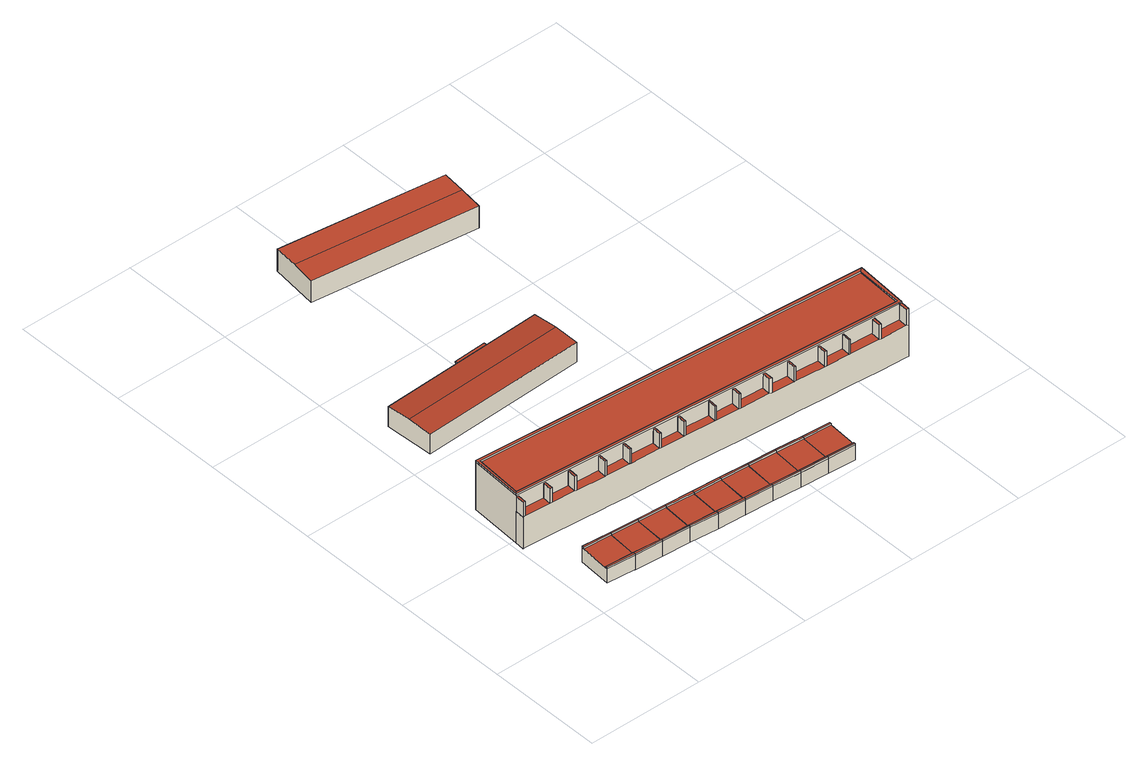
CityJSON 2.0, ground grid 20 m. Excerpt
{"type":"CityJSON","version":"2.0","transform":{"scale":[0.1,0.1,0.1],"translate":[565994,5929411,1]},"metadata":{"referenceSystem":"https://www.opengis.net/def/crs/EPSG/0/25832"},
"CityObjects":{
"building1":{"type":"Building","attributes":{"Grundfläche 2D":"28.246492","Grundhöhe NN":"2.469"},"children":["building1-1","building1-2"],"geometry":[{"type":"Solid","lod":"3","boundaries":[[[[0,1,2,3,4,5,6,7,8]],[[5,4,3,2,9,10]],[[6,5,10,11]],[[12,1,0,8,7,6,11,13]],[[2,1,12,9]],[[12,13,11,10,9]]]],"semantics":{"surfaces":[{"type":"RoofSurface"},{"type":"WallSurface"},{"type":"GroundSurface"}],"values":[[0,1,1,1,1,2]]}}]},
"building1-1":{"type":"BuildingInstallation","parents":["building1"],"geometry":[{"type":"MultiSurface","lod":"3","boundaries":[[[14,15,16,17,18]],[[15,14,4,5]],[[16,15,5,6]],[[8,18,17,16,6,7]],[[14,18,8,4]]],"semantics":{"surfaces":[{"type":"RoofSurface"},{"type":"WallSurface"}],"values":[0,1,1,1,1]}}]},
"building1-2":{"type":"BuildingInstallation","parents":["building1"],"geometry":[{"type":"MultiSurface","lod":"3","boundaries":[[[19,20,21,22]],[[22,21,2,3]],[[19,22,3,0]],[[20,19,0,1]],[[21,20,1,2]]],"semantics":{"surfaces":[{"type":"RoofSurface"},{"type":"WallSurface"}],"values":[0,1,1,1,1]}}]},
"building2":{"type":"Building","attributes":{"Grundfläche 2D":"28.469986","Grundhöhe NN":"2.440"},"children":["building2-1","building2-2"],"geometry":[{"type":"Solid","lod":"3","boundaries":[[[[23,24,25,1,0,8,7,6,26]],[[27,6,7,8,0,1,28,29]],[[26,6,27,30]],[[31,25,24,23,26,30]],[[1,25,31,28]],[[27,29,28,31,30]]]],"semantics":{"surfaces":[{"type":"RoofSurface"},{"type":"WallSurface"},{"type":"GroundSurface"}],"values":[[0,1,1,1,1,2]]}}]},
"building2-1":{"type":"BuildingInstallation","parents":["building2"],"geometry":[{"type":"MultiSurface","lod":"3","boundaries":[[[20,19,32,33]],[[19,20,1,0]],[[32,19,0,24]],[[33,32,24,25]],[[20,33,25,1]]],"semantics":{"surfaces":[{"type":"RoofSurface"},{"type":"WallSurface"}],"values":[0,1,1,1,1]}}]},
"building2-2":{"type":"BuildingInstallation","parents":["building2"],"geometry":[{"type":"MultiSurface","lod":"3","boundaries":[[[16,34,35,18,17]],[[23,35,34,26]],[[18,35,23,8]],[[6,16,17,18,8,7]],[[34,16,6,26]]],"semantics":{"surfaces":[{"type":"RoofSurface"},{"type":"WallSurface"}],"values":[0,1,1,1,1]}}]},
"building3":{"type":"Building","attributes":{"Grundfläche 2D":"28.541706","Grundhöhe NN":"2.414"},"children":["building3-1","building3-2"],"geometry":[{"type":"Solid","lod":"3","boundaries":[[[[36,37,38,25,24,23,26,39]],[[30,26,23,24,25,31]],[[39,26,30,40]],[[41,38,37,36,39,40,42]],[[25,38,41,31]],[[42,40,30,31,41]]]],"semantics":{"surfaces":[{"type":"RoofSurface"},{"type":"WallSurface"},{"type":"GroundSurface"}],"values":[[0,1,1,1,1,2]]}}]},
"building3-1":{"type":"BuildingInstallation","parents":["building3"],"geometry":[{"type":"MultiSurface","lod":"3","boundaries":[[[43,44,35,34]],[[44,43,39,36]],[[35,44,36,23]],[[34,35,23,26]],[[43,34,26,39]]],"semantics":{"surfaces":[{"type":"RoofSurface"},{"type":"WallSurface"}],"values":[0,1,1,1,1]}}]},
"building3-2":{"type":"BuildingInstallation","parents":["building3"],"geometry":[{"type":"MultiSurface","lod":"3","boundaries":[[[33,32,45,46]],[[24,32,33,25]],[[45,32,24,37]],[[46,45,37,38]],[[33,46,38,25]]],"semantics":{"surfaces":[{"type":"RoofSurface"},{"type":"WallSurface"}],"values":[0,1,1,1,1]}}]},
"building4":{"type":"Building","attributes":{"Grundfläche 2D":"28.520359","Grundhöhe NN":"2.403"},"children":["building4-1","building4-2"],"geometry":[{"type":"Solid","lod":"3","boundaries":[[[[47,48,49,38,37,36,39,50,51]],[[52,40,39,36,37,38,41]],[[50,39,40,53]],[[54,49,48,47,51,50,53,55]],[[38,49,54,41]],[[53,40,52,41,54,55]]]],"semantics":{"surfaces":[{"type":"RoofSurface"},{"type":"WallSurface"},{"type":"GroundSurface"}],"values":[[0,1,1,1,1,2]]}}]},
"building4-1":{"type":"BuildingInstallation","parents":["building4"],"geometry":[{"type":"MultiSurface","lod":"3","boundaries":[[[46,45,56,57]],[[38,37,45,46]],[[37,48,56,45]],[[48,49,57,56]],[[49,38,46,57]]],"semantics":{"surfaces":[{"type":"RoofSurface"},{"type":"WallSurface"}],"values":[0,1,1,1,1]}}]},
"building4-2":{"type":"BuildingInstallation","parents":["building4"],"geometry":[{"type":"MultiSurface","lod":"3","boundaries":[[[58,59,60,44,43]],[[47,60,59,58,50,51]],[[44,60,47,36]],[[43,44,36,39]],[[58,43,39,50]]],"semantics":{"surfaces":[{"type":"RoofSurface"},{"type":"WallSurface"}],"values":[0,1,1,1,1]}}]},
"building5":{"type":"Building","attributes":{"Grundfläche 2D":"28.628586","Grundhöhe NN":"2.417"},"children":["building5-1","building5-2"],"geometry":[{"type":"Solid","lod":"3","boundaries":[[[[61,62,63,64,49,48,47,51,50,65,66]],[[53,50,51,47,48,49,54,55]],[[65,50,53,67]],[[68,69,64,63,62,61,66,65,67,70]],[[49,64,69,54]],[[70,67,53,55,54,69,68]]]],"semantics":{"surfaces":[{"type":"RoofSurface"},{"type":"WallSurface"},{"type":"GroundSurface"}],"values":[[0,1,1,1,1,2]]}}]},
"building5-1":{"type":"BuildingInstallation","parents":["building5"],"geometry":[{"type":"MultiSurface","lod":"3","boundaries":[[[71,57,56,72,73]],[[49,48,56,57]],[[48,62,72,56]],[[62,63,64,71,73,72]],[[64,49,57,71]]],"semantics":{"surfaces":[{"type":"RoofSurface"},{"type":"WallSurface"}],"values":[0,1,1,1,1]}}]},
"building5-2":{"type":"BuildingInstallation","parents":["building5"],"geometry":[{"type":"MultiSurface","lod":"3","boundaries":[[[58,74,75,76,60,59]],[[61,76,75,74,65,66]],[[60,76,61,47]],[[50,58,59,60,47,51]],[[74,58,50,65]]],"semantics":{"surfaces":[{"type":"RoofSurface"},{"type":"WallSurface"}],"values":[0,1,1,1,1]}}]},
"building6":{"type":"Building","attributes":{"Grundfläche 2D":"247.522422","Grundhöhe NN":"3.282"},"geometry":[{"type":"Solid","lod":"3","boundaries":[[[[77,78,79,80]],[[81,82,83,84]],[[83,85,86,84]],[[80,79,87,88]],[[77,80,88,89]],[[78,77,89,90]],[[91,92,82,81],[90,87,79,78]],[[85,83,82,92,93]],[[86,85,93,94]],[[91,81,84,86,94]],[[90,89,88,87]],[[92,91,94,93]]]],"semantics":{"surfaces":[{"type":"RoofSurface"},{"type":"WallSurface"},{"type":"GroundSurface"}],"values":[[0,0,0,1,1,1,1,1,1,1,2,2]]}}]},
"building7":{"type":"Building","attributes":{"Grundfläche 2D":"28.572919","Grundhöhe NN":"2.408"},"children":["building7-1","building7-2"],"geometry":[{"type":"Solid","lod":"3","boundaries":[[[[95,96,97,64,63,62,61,66,65,98]],[[70,67,65,66,61,62,63,64,69,68]],[[98,65,67,99]],[[100,101,97,96,95,98,99]],[[64,97,101,69]],[[100,99,67,70,68,69,101]]]],"semantics":{"surfaces":[{"type":"RoofSurface"},{"type":"WallSurface"},{"type":"GroundSurface"}],"values":[[0,1,1,1,1,2]]}}]},
"building7-1":{"type":"BuildingInstallation","parents":["building7"],"geometry":[{"type":"MultiSurface","lod":"3","boundaries":[[[71,73,72,102,103]],[[62,72,73,71,64,63]],[[102,72,62,96]],[[103,102,96,97]],[[71,103,97,64]]],"semantics":{"surfaces":[{"type":"RoofSurface"},{"type":"WallSurface"}],"values":[0,1,1,1,1]}}]},
"building7-2":{"type":"BuildingInstallation","parents":["building7"],"geometry":[{"type":"MultiSurface","lod":"3","boundaries":[[[74,104,105,76,75]],[[95,105,104,98]],[[76,105,95,61]],[[65,74,75,76,61,66]],[[104,74,65,98]]],"semantics":{"surfaces":[{"type":"RoofSurface"},{"type":"WallSurface"}],"values":[0,1,1,1,1]}}]},
"building8":{"type":"Building","attributes":{"Grundfläche 2D":"28.551901","Grundhöhe NN":"2.432"},"children":["building8-1","building8-2"],"geometry":[{"type":"Solid","lod":"3","boundaries":[[[[106,107,108,97,96,95,98,109,110]],[[98,95,96,97,101,99]],[[109,98,99,111]],[[112,108,107,106,110,109,111,113]],[[97,108,112,101]],[[113,111,99,101,112]]]],"semantics":{"surfaces":[{"type":"RoofSurface"},{"type":"WallSurface"},{"type":"GroundSurface"}],"values":[[0,1,1,1,1,2]]}}]},
"building8-1":{"type":"BuildingInstallation","parents":["building8"],"geometry":[{"type":"MultiSurface","lod":"3","boundaries":[[[114,115,116,105,104]],[[106,116,115,114,109,110]],[[105,116,106,95]],[[104,105,95,98]],[[114,104,98,109]]],"semantics":{"surfaces":[{"type":"RoofSurface"},{"type":"WallSurface"}],"values":[0,1,1,1,1]}}]},
"building8-2":{"type":"BuildingInstallation","parents":["building8"],"geometry":[{"type":"MultiSurface","lod":"3","boundaries":[[[103,102,117,118]],[[102,103,97,96]],[[117,102,96,107]],[[118,117,107,108]],[[103,118,108,97]]],"semantics":{"surfaces":[{"type":"RoofSurface"},{"type":"WallSurface"}],"values":[0,1,1,1,1]}}]},
"building9":{"type":"Building","attributes":{"Grundfläche 2D":"738.828030","Grundhöhe NN":"2.455"},"children":["building9-1","building9-2","building9-3","building9-4","building9-5","building9-6","building9-7","building9-8","building9-9","building9-10","building9-11","building9-12","building9-13","building9-14","building9-15"],"geometry":[{"type":"MultiSurface","lod":"3","boundaries":[[[119,120,121,122,123,124,125,126,127,128,129,130]],[[126,125,131,129,128,132]],[[133,134,135,136,137,138,139,140,141,142,143,144,145,146,147,148,149,150,151,152,153,154,155,156,157,158,159,160,161,162,163,164,165,166,167,168,169,170,171,172,173,174,175,176,177,178,179,180,181,182,183,184,185,186,187,188,189,190,191,192]],[[193,194,195,196]],[[127,126,196,195]],[[195,194,128,127]],[[197,198,199,200,201,202,203,204,205,206,124,123,122,121,120,119,130,129]],[[206,207,208,125,124]],[[208,209,131,125]],[[209,197,129,131]],[[132,128,194,193]],[[126,132,193,196]],[[191,190,210,211]],[[212,213,214,215,216,217,218,219,220,221,222,223,224,225,226,227,228,229,230,231,232,233,234,235,160,159,158,157,156,155,154,153,152,151,150,149,148,147,146,145,144,143,142,141,140,139,138,137,136,135,134,133,192,191,211,236]],[[161,160,235,237]],[[209,208,238,239]],[[197,209,239,210,190,240]],[[189,188,187,186,185,184,183,182,181,180,179,178,177,176,175,174,173,172,171,170,169,168,167,166,165,164,163,162,161,207,204,203,202,201,200,199,198,197,240,190]],[[207,161,237,238,208]],[[231,230,229,228,227,226,225,224,223,222,221,220,219,218,217,216,215,214,213,212,236,211,210,239,238,237,235,234,233,232]]],"semantics":{"surfaces":[{"type":"RoofSurface"},{"type":"WallSurface"},{"type":"GroundSurface"}],"values":[0,0,0,0,1,1,1,1,1,1,1,1,1,1,1,1,1,1,1,2]}}]},
"building9-1":{"type":"BuildingInstallation","parents":["building9"],"geometry":[{"type":"MultiSurface","lod":"3","boundaries":[[[241,242,243,240]],[[240,243,189,190]],[[241,240,190,191]],[[242,241,191,192]],[[243,242,192,189]]],"semantics":{"surfaces":[{"type":"RoofSurface"},{"type":"WallSurface"}],"values":[0,1,1,1,1]}}]},
"building9-2":{"type":"BuildingInstallation","parents":["building9"],"geometry":[{"type":"MultiSurface","lod":"3","boundaries":[[[244,245,246,247]],[[247,246,165,166]],[[244,247,166,155]],[[245,244,155,156]],[[246,245,156,165]]],"semantics":{"surfaces":[{"type":"RoofSurface"},{"type":"WallSurface"}],"values":[0,1,1,1,1]}}]},
"building9-3":{"type":"BuildingInstallation","parents":["building9"],"geometry":[{"type":"MultiSurface","lod":"3","boundaries":[[[248,249,250,251]],[[169,170,251,250]],[[170,151,248,251]],[[151,152,249,248]],[[152,169,250,249]]],"semantics":{"surfaces":[{"type":"RoofSurface"},{"type":"WallSurface"}],"values":[0,1,1,1,1]}}]},
"building9-4":{"type":"BuildingInstallation","parents":["building9"],"geometry":[{"type":"MultiSurface","lod":"3","boundaries":[[[252,253,254,255]],[[185,186,255,254]],[[252,255,186,135]],[[135,136,253,252]],[[136,185,254,253]]],"semantics":{"surfaces":[{"type":"RoofSurface"},{"type":"WallSurface"}],"values":[0,1,1,1,1]}}]},
"building9-5":{"type":"BuildingInstallation","parents":["building9"],"geometry":[{"type":"MultiSurface","lod":"3","boundaries":[[[256,257,206,205]],[[162,204,207,161]],[[159,256,205,204,162]],[[159,160,257,256]],[[161,207,206,257,160]]],"semantics":{"surfaces":[{"type":"RoofSurface"},{"type":"WallSurface"}],"values":[0,1,1,1,1]}}]},
"building9-6":{"type":"BuildingInstallation","parents":["building9"],"geometry":[{"type":"MultiSurface","lod":"3","boundaries":[[[258,259,260,261]],[[261,260,177,178]],[[258,261,178,143]],[[259,258,143,144]],[[260,259,144,177]]],"semantics":{"surfaces":[{"type":"RoofSurface"},{"type":"WallSurface"}],"values":[0,1,1,1,1]}}]},
"building9-7":{"type":"BuildingInstallation","parents":["building9"],"geometry":[{"type":"MultiSurface","lod":"3","boundaries":[[[262,263,264,265]],[[264,181,182,265]],[[182,139,262,265]],[[139,140,263,262]],[[181,264,263,140]]],"semantics":{"surfaces":[{"type":"RoofSurface"},{"type":"WallSurface"}],"values":[0,1,1,1,1]}}]},
"building9-8":{"type":"BuildingInstallation","parents":["building9"],"geometry":[{"type":"MultiSurface","lod":"3","boundaries":[[[266,267,268,269]],[[269,268,171,172]],[[266,269,172,149]],[[267,266,149,150]],[[268,267,150,171]]],"semantics":{"surfaces":[{"type":"RoofSurface"},{"type":"WallSurface"}],"values":[0,1,1,1,1]}}]},
"building9-9":{"type":"BuildingInstallation","parents":["building9"],"geometry":[{"type":"MultiSurface","lod":"3","boundaries":[[[270,271,272,273]],[[273,272,175,176]],[[176,145,270,273]],[[145,146,271,270]],[[146,175,272,271]]],"semantics":{"surfaces":[{"type":"RoofSurface"},{"type":"WallSurface"}],"values":[0,1,1,1,1]}}]},
"building9-10":{"type":"BuildingInstallation","parents":["building9"],"geometry":[{"type":"MultiSurface","lod":"3","boundaries":[[[274,275,276,277]],[[277,276,167,168]],[[274,277,168,153]],[[275,274,153,154]],[[276,275,154,167]]],"semantics":{"surfaces":[{"type":"RoofSurface"},{"type":"WallSurface"}],"values":[0,1,1,1,1]}}]},
"building9-11":{"type":"BuildingInstallation","parents":["building9"],"geometry":[{"type":"MultiSurface","lod":"3","boundaries":[[[278,279,280,281]],[[281,280,163,164]],[[278,281,164,157]],[[279,278,157,158]],[[280,279,158,163]]],"semantics":{"surfaces":[{"type":"RoofSurface"},{"type":"WallSurface"}],"values":[0,1,1,1,1]}}]},
"building9-12":{"type":"BuildingInstallation","parents":["building9"],"geometry":[{"type":"MultiSurface","lod":"3","boundaries":[[[282,283,284,285]],[[183,184,285,284]],[[282,285,184,137]],[[137,138,283,282]],[[138,183,284,283]]],"semantics":{"surfaces":[{"type":"RoofSurface"},{"type":"WallSurface"}],"values":[0,1,1,1,1]}}]},
"building9-13":{"type":"BuildingInstallation","parents":["building9"],"geometry":[{"type":"MultiSurface","lod":"3","boundaries":[[[286,287,288,289]],[[289,288,173,174]],[[286,289,174,147]],[[287,286,147,148]],[[288,287,148,173]]],"semantics":{"surfaces":[{"type":"RoofSurface"},{"type":"WallSurface"}],"values":[0,1,1,1,1]}}]},
"building9-14":{"type":"BuildingInstallation","parents":["building9"],"geometry":[{"type":"MultiSurface","lod":"3","boundaries":[[[290,291,292,293]],[[293,292,187,188]],[[290,293,188,133]],[[291,290,133,134]],[[292,291,134,187]]],"semantics":{"surfaces":[{"type":"RoofSurface"},{"type":"WallSurface"}],"values":[0,1,1,1,1]}}]},
"building9-15":{"type":"BuildingInstallation","parents":["building9"],"geometry":[{"type":"MultiSurface","lod":"3","boundaries":[[[294,295,296,297]],[[297,296,179,180]],[[294,297,180,141]],[[295,294,141,142]],[[296,295,142,179]]],"semantics":{"surfaces":[{"type":"RoofSurface"},{"type":"WallSurface"}],"values":[0,1,1,1,1]}}]},
"building10":{"type":"Building","attributes":{"Grundfläche 2D":"28.620281","Grundhöhe NN":"2.426"},"children":["building10-1","building10-2"],"geometry":[{"type":"Solid","lod":"3","boundaries":[[[[298,299,300,301,108,107,106,110,109,302]],[[111,109,110,106,107,108,112,113]],[[302,109,111,303]],[[304,305,306,301,300,299,298,302,303]],[[108,301,306,112]],[[304,303,111,113,112,306,305]]]],"semantics":{"surfaces":[{"type":"RoofSurface"},{"type":"WallSurface"},{"type":"GroundSurface"}],"values":[[0,1,1,1,1,2]]}}]},
"building10-1":{"type":"BuildingInstallation","parents":["building10"],"geometry":[{"type":"MultiSurface","lod":"3","boundaries":[[[307,118,117,308,309]],[[117,118,108,107]],[[308,117,107,299]],[[301,307,309,308,299,300]],[[118,307,301,108]]],"semantics":{"surfaces":[{"type":"RoofSurface"},{"type":"WallSurface"}],"values":[0,1,1,1,1]}}]},
"building10-2":{"type":"BuildingInstallation","parents":["building10"],"geometry":[{"type":"MultiSurface","lod":"3","boundaries":[[[114,310,311,116,115]],[[298,311,310,302]],[[116,311,298,106]],[[109,114,115,116,106,110]],[[310,114,109,302]]],"semantics":{"surfaces":[{"type":"RoofSurface"},{"type":"WallSurface"}],"values":[0,1,1,1,1]}}]},
"building11":{"type":"Building","attributes":{"Grundfläche 2D":"28.505351","Grundhöhe NN":"2.409"},"children":["building11-1","building11-2"],"geometry":[{"type":"Solid","lod":"3","boundaries":[[[[312,313,314,301,300,299,298,302,315]],[[316,303,302,298,299,300,301,306,305]],[[315,302,303,317]],[[318,319,314,313,312,315,317]],[[301,314,319,306]],[[317,303,316,305,306,319,318]]]],"semantics":{"surfaces":[{"type":"RoofSurface"},{"type":"WallSurface"},{"type":"GroundSurface"}],"values":[[0,1,1,1,1,2]]}}]},
"building11-1":{"type":"BuildingInstallation","parents":["building11"],"geometry":[{"type":"MultiSurface","lod":"3","boundaries":[[[307,309,308,320,321]],[[299,308,309,307,301,300]],[[307,321,314,301]],[[320,308,299,313]],[[321,320,313,314]]],"semantics":{"surfaces":[{"type":"RoofSurface"},{"type":"WallSurface"}],"values":[0,1,1,1,1]}}]},
"building11-2":{"type":"BuildingInstallation","parents":["building11"],"geometry":[{"type":"MultiSurface","lod":"3","boundaries":[[[322,323,311,310]],[[312,323,322,315]],[[311,323,312,298]],[[310,311,298,302]],[[322,310,302,315]]],"semantics":{"surfaces":[{"type":"RoofSurface"},{"type":"WallSurface"}],"values":[0,1,1,1,1]}}]},
"building12":{"type":"Building","attributes":{"Grundfläche 2D":"244.080426","Grundhöhe NN":"1.723"},"geometry":[{"type":"Solid","lod":"3","boundaries":[[[[324,325,326,327]],[[325,328,329,326]],[[330,331,332,333]],[[328,325,324,334,335]],[[335,336,329,328],[337,338,332,331]],[[327,326,329,336,339]],[[324,327,339,334]],[[333,332,338,340]],[[330,333,340,341]],[[331,330,341,337]],[[336,335,334,339]],[[337,341,340,338]]]],"semantics":{"surfaces":[{"type":"RoofSurface"},{"type":"WallSurface"},{"type":"GroundSurface"}],"values":[[0,0,0,1,1,1,1,1,1,1,2,2]]}}]}
},
"vertices":[
[94,89,41],[94,92,41],[45,96,41],[45,92,41],[41,41,41],[41,38,41],[90,34,41],[90,35,41],[90,38,41],[45,96,15],[41,38,15],[90,34,15],[94,92,15],[90,35,15],
[41,41,44],[41,38,44],[90,34,44],[90,35,44],[90,38,44],
[94,89,44],[94,92,44],[45,96,44],[45,92,44],
[139,34,41],[142,86,41],[142,89,41],[138,31,41],[90,34,14],[94,92,14],[90,35,14],[138,31,14],[142,89,14],
[142,86,44],[142,89,44],
[138,31,44],[139,34,44],
[187,31,41],[191,83,41],[191,86,41],[187,28,41],[187,28,14],[191,86,14],[191,83,14],
[187,28,44],[187,31,44],
[191,83,44],[191,86,44],
[236,28,41],[240,79,41],[240,83,41],[236,24,41],[236,25,41],[187,31,14],[236,24,14],[240,83,14],[236,25,14],
[240,79,44],[240,83,44],
[236,24,44],[236,25,44],[236,28,44],
[285,24,41],[288,76,41],[288,79,41],[289,80,41],[284,21,41],[285,21,41],[284,21,14],[288,79,14],[289,80,14],[285,21,14],
[289,80,44],[288,76,44],[288,79,44],
[284,21,44],[285,21,44],[285,24,44],
[173,508,50],[174,495,50],[231,498,50],[230,511,50],[317,502,59],[31,489,59],[33,447,62],[319,460,62],[35,405,59],[321,418,59],[231,498,48],[230,511,48],[173,508,48],[174,495,48],[317,502,23],[31,489,23],[35,405,23],[321,418,23],
[333,21,41],[337,73,41],[337,76,41],[333,18,41],[333,18,14],[333,21,14],[337,76,14],
[337,73,44],[337,76,44],
[333,18,44],[333,21,44],
[382,17,41],[386,70,41],[386,73,41],[382,14,41],[382,15,41],[382,14,14],[386,73,14],[382,15,14],
[382,14,44],[382,15,44],[382,17,44],
[386,70,44],[386,73,44],
[291,168,105],[343,164,105],[345,164,105],[579,148,105],[581,148,105],[684,141,105],[691,233,105],[685,228,105],[680,146,105],[7,192,105],[3,188,105],[288,168,105],[9,280,105],[13,275,105],[50,169,73],[54,169,73],[94,166,73],[97,166,73],[147,162,73],[150,162,73],[190,159,73],[193,159,73],[244,156,73],[247,156,73],[287,153,73],[290,153,73],[342,149,73],[344,149,73],[384,146,73],[387,146,73],[438,143,73],[442,142,73],[481,139,73],[484,139,73],[535,135,73],[538,135,73],[578,132,73],[580,132,73],[631,128,73],[634,128,73],[679,126,73],[683,125,73],[684,141,73],[680,142,73],[636,145,73],[632,145,73],[581,148,73],[579,148,73],[539,151,73],[536,151,73],[485,155,73],[482,155,73],[443,158,73],[439,158,73],[389,161,73],[385,162,73],[345,164,73],[343,164,73],[291,168,73],[288,168,73],[248,171,73],[245,171,73],[194,175,73],[191,175,73],[151,177,73],[148,178,73],[98,181,73],[95,181,73],[55,184,73],[51,184,73],[7,187,73],[3,188,73],[2,172,73],[6,172,73],[13,275,102],[7,192,102],[680,146,102],[685,228,102],[3,188,102],[288,168,102],[291,168,102],[343,164,102],[345,164,102],[579,148,102],[581,148,102],[680,142,102],[680,142,103],[684,141,103],[684,141,102],[691,233,102],[9,280,102],[3,188,15],[2,172,15],[54,169,15],[94,166,15],[97,166,15],[147,162,15],[150,162,15],[190,159,15],[193,159,15],[244,156,15],[247,156,15],[287,153,15],[290,153,15],[342,149,15],[344,149,15],[384,146,15],[442,142,15],[481,139,15],[484,139,15],[535,135,15],[538,135,15],[580,132,15],[631,128,15],[634,128,15],[679,126,15],[683,125,15],[6,172,15],[684,141,15],[691,233,15],[9,280,15],[3,188,100],
[2,172,100],[6,172,100],[7,187,100],
[578,132,100],[580,132,100],[581,148,100],[579,148,100],
[481,139,100],[484,139,100],[485,155,100],[482,155,100],
[94,166,100],[97,166,100],[98,181,100],[95,181,100],
[679,126,103],[683,125,103],
[287,153,100],[290,153,100],[291,168,100],[288,168,100],
[190,159,100],[193,159,100],[194,175,100],[191,175,100],
[438,143,100],[442,142,100],[443,158,100],[439,158,100],
[342,149,100],[344,149,100],[345,164,100],[343,164,100],
[535,135,100],[538,135,100],[539,151,100],[536,151,100],
[631,128,100],[634,128,100],[636,145,100],[632,145,100],
[147,162,100],[150,162,100],[151,177,100],[148,178,100],
[384,146,100],[387,146,100],[389,161,100],[385,162,100],
[50,169,100],[54,169,100],[55,184,100],[51,184,100],
[244,156,100],[247,156,100],[248,171,100],[245,171,100],
[431,14,41],[434,66,41],[434,69,41],[435,69,41],[431,11,41],[431,11,14],[434,66,14],[434,69,14],[435,69,14],
[435,69,44],[434,66,44],[434,69,44],
[431,11,44],[431,14,44],
[479,11,41],[483,63,41],[483,66,41],[479,8,41],[431,14,14],[479,8,14],[483,63,14],[483,66,14],
[483,63,44],[483,66,44],
[479,8,44],[479,11,44],
[424,740,47],[429,781,48],[146,816,48],[141,775,47],[434,822,47],[151,858,47],[294,852,34],[293,840,34],[349,833,34],[350,845,34],[424,740,7],[434,822,7],[151,858,7],[293,840,32],[349,833,32],[141,775,7],[350,845,32],[294,852,32]
]}
